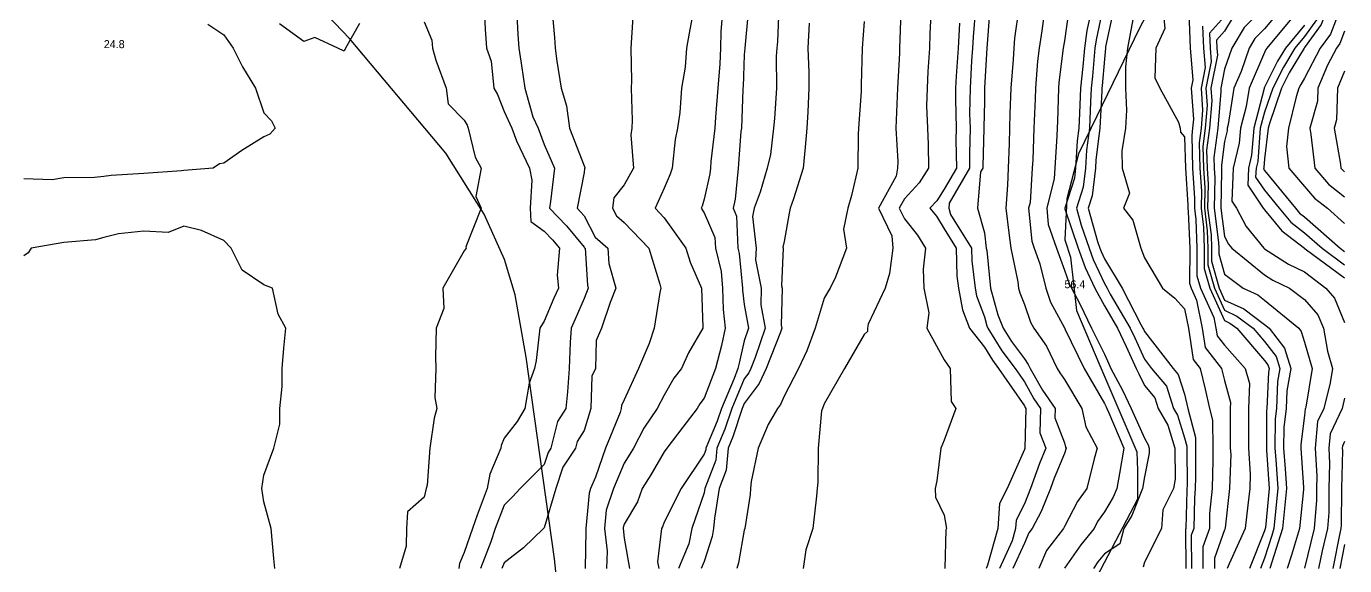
# Model space of a CAD drawing. Extents: x 0 to 335, y 0 to 561.
# Drawn here: x 170.3 to 335, y 130.3 to 197.7 of the extents above; entities that cross this region are included whole.
import ezdxf

# ---------------------------------------------------------------- set-up
doc = ezdxf.new("R2010")
doc.units = 0
for name, color, linetype in [('CONTOURS_MAJEURES', 3, 'CONTINUOUS'), ('CONTOURS_MINEURES', 8, 'CONTINUOUS'), ('PARCELLE', 4, 'CONTINUOUS'), ('POINTS_COTES', 7, 'CONTINUOUS')]:
    doc.layers.add(name, color=color, linetype=linetype)

msp = doc.modelspace()

# ---------------------------------------------------------------- linework, layer by layer
at = {"layer": 'CONTOURS_MAJEURES'}
for points in [[(231.564, 199.996), (231.704, 196.705), (231.855, 194.999), (232.184, 192.813), (232.586, 190.003), (233.578, 186.417), (234.246, 184.995), (234.999, 182.979), (236.297, 179.999), (235.818, 175.821), (235.659, 175.003), (237.807, 172.806), (240.002, 170.15), (240.055, 170.048), (240.116, 169.995), (240.405, 165.402), (240.516, 164.999), (240.002, 163.706), (238.869, 161.133), (238.384, 160.002), (238.238, 158.237), (238.111, 154.995), (237.926, 152.071), (237.724, 149.998), (236.658, 148.341), (235.832, 145.002), (235.499, 144.501), (234.999, 142.984), (232.012, 139.994), (231.051, 138.941), (229.996, 137.919), (228.905, 134.998), (228.331, 133.333), (227.043, 130.002)], [(264.309, 199.996), (264.151, 195.844), (264.076, 194.999), (263.979, 193.982), (264.014, 190.003), (263.778, 186.216), (263.642, 184.995), (263.275, 181.72), (262.863, 179.999), (261.985, 176.986), (261.262, 175.003), (261.032, 173.97), (261.487, 169.995), (261.429, 168.567), (262.135, 164.999), (262.081, 162.919), (262.613, 160.002), (261.361, 156.358), (260.822, 154.995), (260.569, 154.428), (260.003, 153.669), (258.456, 149.998), (257.594, 147.408), (256.599, 145.002), (256.469, 143.531), (255.088, 139.994), (255, 139.427), (253.451, 134.998), (253.087, 133.088), (251.788, 130.002)], [(288.887, 199.996), (288.582, 196.415), (288.511, 194.999), (288.408, 193.41), (288.223, 190.003), (288.154, 186.842), (288.211, 184.995), (288.125, 181.87), (288.156, 179.999), (285.622, 175.627), (285.568, 175.003), (285.789, 174.209), (288.388, 169.995), (288.418, 168.416), (288.848, 164.999), (289.037, 164.038), (289.999, 161.43), (290.302, 160.304), (290.421, 160.002), (292.195, 157.193), (293.833, 154.995), (295.002, 153.289), (296.188, 151.183), (297.018, 149.998), (296.928, 146.925), (297.66, 145.002), (296.885, 143.117), (295.778, 139.994), (295.002, 138.082), (293.969, 136.03), (293.89, 134.998), (293.468, 133.465), (291.896, 130.002)], [(304.816, 199.996), (303.953, 196.044), (303.805, 194.999), (303.502, 191.499), (303.333, 190.003), (303.278, 188.278), (303.122, 184.995), (302.764, 182.234), (302.637, 179.999), (302.353, 177.65), (301.504, 175.003), (302.104, 172.897), (303.076, 169.995), (303.588, 168.585), (304.997, 165.588), (305.351, 164.999), (305.723, 164.274), (308.227, 160.002), (308.793, 158.794), (310, 156.134), (310.888, 154.995), (312.772, 152.766), (313.642, 149.998), (314.133, 149.129), (315.003, 146.303), (315.274, 145.272), (315.274, 145.002), (315.315, 140.307), (315.306, 139.994), (315.28, 139.717), (315.179, 134.998), (315.133, 134.868), (315.147, 130.002)], [(319.996, 198.949), (318.132, 196.864), (318.213, 194.999), (318.344, 193.347), (317.681, 190.003), (317.836, 187.836), (317.591, 184.995), (317.289, 182.708), (317.369, 179.999), (317.533, 177.534), (317.479, 175.003), (317.843, 172.155), (317.925, 169.995), (317.919, 167.917), (318.739, 164.999), (319.996, 162.244), (321.529, 161.534), (323.584, 160.002), (324.999, 158.357), (326.468, 156.466), (326.921, 154.995), (326.635, 153.36), (326.506, 149.998), (326.329, 148.67), (326.298, 145.002), (326.4, 143.599), (326.648, 139.994), (326.297, 136.295), (326.161, 134.998), (325.893, 134.105), (324.999, 131.268), (324.487, 130.002)], [(331.48, 198.52), (330.002, 196.469), (328.78, 194.999), (327.359, 192.642), (326.034, 190.003), (324.999, 187.011), (324.47, 184.995), (324.148, 180.848), (323.945, 179.999), (323.89, 178.892), (324.999, 177.253), (326.842, 175.003), (328.271, 173.27), (330.002, 171.939), (332.213, 169.995), (335.005, 167.941)], [(335.005, 133), (334.397, 130.002)]]:
    msp.add_lwpolyline(points, dxfattribs=at)
at = {"layer": 'CONTOURS_MINEURES'}
for points in [[(335.005, 214.396), (334.71, 209.999), (334.488, 205.519), (334.429, 205.003), (334.069, 204.066), (332.874, 199.996), (332.066, 197.934), (330.002, 195.069), (329.943, 194.999), (328.085, 191.917), (327.124, 190.003), (325.599, 185.596), (325.456, 184.995), (324.999, 181.168), (324.914, 180.083), (324.894, 179.999), (324.889, 179.889), (324.999, 179.727), (328.867, 175.003), (329.38, 174.381), (330.002, 173.903), (334.446, 169.995), (335.005, 169.584)], [(335.005, 201.693), (334.507, 199.996), (333.239, 196.762), (331.969, 194.999), (330.002, 191.237), (329.537, 190.467), (329.304, 190.003), (328.934, 188.935), (327.995, 184.995), (327.724, 182.72), (328.049, 179.999), (330.002, 177.718), (331.261, 176.26), (332.86, 175.003), (335.005, 173.092)], [(227.519, 199.996), (227.622, 197.375), (227.818, 194.999), (228.387, 193.389), (228.717, 190.003), (229.195, 189.2), (229.996, 187.082), (230.977, 184.995), (231.559, 183.434), (233.164, 179.999), (233.484, 178.486), (233.259, 175.003), (233.358, 173.36), (234.999, 172.126), (236.052, 171.049), (236.923, 169.995), (236.643, 166.641), (236.78, 164.999), (236.236, 163.763), (234.999, 160.879), (234.477, 160.002), (234.017, 155.978), (233.818, 154.995), (233.155, 153.154), (232.606, 149.998), (231.648, 148.348), (229.996, 146.251), (229.628, 145.37), (229.577, 145.002), (228.209, 141.786), (227.889, 139.994), (226.652, 136.648), (226.036, 134.998), (225.003, 132), (224.412, 130.592), (224.347, 130.002)], [(235.949, 199.996), (236.318, 196.316), (236.394, 194.999), (236.611, 193.389), (237.149, 190.003), (237.79, 187.789), (238.156, 184.995), (240.002, 180.311), (240.09, 180.087), (240.1, 179.999), (240.056, 179.944), (240.002, 179.464), (239.133, 175.003), (239.563, 174.563), (240.002, 174.032), (241.389, 171.384), (242.975, 169.995), (243.095, 168.088), (243.942, 164.999), (243.242, 163.239), (242.162, 160.002), (241.518, 158.484), (241.423, 154.995), (240.962, 154.036), (240.839, 149.998), (240.002, 147.216), (239.135, 145.868), (238.921, 145.002), (237.352, 142.647), (236.477, 139.994), (234.999, 135.08), (234.959, 135.037), (234.919, 134.998), (232.438, 132.559), (229.996, 130.696), (229.727, 130.002)], [(253.715, 199.996), (253.142, 196.855), (252.788, 194.999), (252.609, 192.611), (252.163, 190.003), (251.959, 186.959), (251.674, 184.995), (251.393, 183.601), (250.982, 179.999), (250.754, 179.242), (249.997, 177.501), (248.861, 175.003), (249.997, 173.798), (252.726, 169.995), (253.244, 168.242), (254.648, 164.999), (254.843, 160.159), (254.817, 160.002), (253.049, 156.947), (252.145, 154.995), (251.223, 153.77), (249.997, 151.664), (249.131, 149.998), (247.46, 147.541), (246.155, 145.002), (245.729, 144.275), (245.005, 143.132), (243.665, 139.994), (242.743, 137.257), (242.532, 134.998), (242.859, 132.145), (242.812, 130.002)], [(257.322, 199.996), (257.097, 197.094), (257.028, 194.999), (256.957, 193.044), (256.688, 190.003), (256.392, 186.389), (256.337, 184.995), (255.843, 180.841), (255.776, 179.999), (255.708, 179.292), (255, 176.122), (254.741, 175.261), (254.628, 175.003), (255, 174.426), (256.341, 171.338), (256.405, 169.995), (257.105, 167.101), (257.303, 164.999), (257.356, 162.355), (257.637, 160.002), (257.152, 157.848), (256.391, 154.995), (255, 151.276), (254.451, 150.546), (254.132, 149.998), (252.339, 147.659), (250.327, 145.002), (249.997, 144.547), (248.315, 141.681), (247.247, 139.994), (246.663, 138.334), (245.005, 135.506), (244.877, 135.126), (244.865, 134.998), (245.005, 133.774), (245.679, 130.002)], [(260.48, 199.518), (260.083, 194.999), (260.003, 194.166), (259.858, 190.148), (259.845, 190.003), (259.831, 189.831), (259.64, 184.995), (259.591, 184.584), (259.226, 179.999), (258.854, 176.149), (258.598, 175.003), (259.024, 174.022), (259.216, 169.995), (259.369, 169.362), (259.78, 164.999), (259.784, 164.78), (260.003, 162.955), (260.541, 160.002), (260.003, 158.434), (259.37, 155.628), (259.202, 154.995), (258.724, 153.718), (257.157, 149.998), (256.619, 148.382), (255.22, 145.002), (255.202, 144.799), (255, 144.28), (252.119, 139.994), (249.997, 135.781), (249.793, 135.202), (249.674, 134.998), (249.176, 130.823), (249.323, 130.002)], [(279.553, 199.546), (279.407, 194.999), (279.393, 194.389), (279.159, 190.003), (278.999, 186.001), (278.945, 184.995), (279.17, 180.832), (279.166, 179.999), (278.992, 178.988), (276.78, 175.003), (278.436, 171.565), (278.551, 169.995), (278.146, 166.854), (277.595, 164.999), (275.496, 160.497), (275.414, 160.002), (275.389, 159.614), (275.001, 159.22), (272.545, 154.995), (269.998, 150.554), (269.793, 149.998), (269.671, 149.671), (269.235, 145.002), (269.199, 140.794), (269.11, 139.994), (269.047, 139.045), (268.581, 134.998), (267.679, 132.318), (267.345, 130.002)], [(283.338, 199.996), (283.174, 196.822), (283.129, 194.999), (282.939, 192.062), (282.852, 190.003), (282.781, 187.781), (282.875, 184.995), (282.967, 182.964), (283.021, 179.999), (281.839, 178.163), (280.004, 176.164), (279.359, 175.003), (280.004, 173.664), (281.629, 171.625), (282.655, 169.995), (282.37, 167.366), (282.422, 164.999), (283.061, 161.939), (282.816, 160.002), (284.996, 156.076), (285.716, 154.995), (285.842, 150.843), (286.417, 149.998), (284.996, 146.036), (284.542, 145.002), (284.052, 140.942), (283.869, 139.994), (283.887, 138.884), (284.996, 136.664), (285.262, 134.998), (285.177, 134.818), (285.049, 130.002)], [(290.627, 199.369), (290.287, 194.999), (290.035, 190.038), (290.032, 190.003), (290.031, 189.971), (289.999, 188.334), (289.928, 185.066), (289.93, 184.995), (289.798, 180.199), (289.802, 179.999), (289.53, 179.53), (289.142, 175.003), (289.999, 171.921), (290.229, 169.995), (290.291, 169.703), (290.784, 164.999), (291.676, 161.677), (292.338, 160.002), (293.37, 158.368), (295.002, 156.178), (295.49, 155.483), (295.727, 154.995), (297.266, 152.26), (298.851, 149.998), (298.816, 148.811), (300.005, 145.686), (300.133, 145.13), (300.2, 145.002), (300.005, 144.368), (298.731, 141.269), (298.279, 139.994), (297.104, 137.097), (295.979, 134.998), (295.557, 134.444), (295.002, 133.148), (293.575, 130.002)], [(294.287, 199.996), (293.763, 196.237), (293.667, 194.999), (293.596, 193.595), (293.324, 190.003), (293.167, 186.832), (293.132, 184.995), (293.083, 183.079), (292.957, 179.999), (292.877, 177.876), (292.676, 175.003), (293.057, 171.942), (293.289, 169.995), (294.185, 165.815), (294.27, 164.999), (294.425, 164.422), (295.002, 162.961), (295.765, 160.764), (296.181, 160.002), (297.759, 157.754), (299.096, 154.995), (299.423, 154.413), (300.005, 153.582), (302.163, 149.998), (302.693, 147.692), (304.1, 145.002), (303.7, 143.701), (302.8, 139.994), (301.644, 138.354), (300.005, 135.217), (299.888, 134.998), (297.775, 132.228), (296.823, 130.002)], [(297.535, 199.996), (297.188, 197.182), (296.831, 194.999), (296.625, 193.378), (296.403, 190.003), (296.357, 188.647), (296.199, 184.995), (296.051, 181.046), (295.983, 179.999), (295.706, 175.706), (295.532, 175.003), (295.91, 170.904), (296.222, 169.995), (296.942, 168.058), (297.664, 164.999), (298.267, 163.262), (300.005, 160.073), (300.039, 160.002), (300.072, 159.935), (302.484, 154.995), (304.997, 150.593), (305.203, 150.204), (305.301, 149.998), (305.544, 149.452), (307.428, 145.002), (306.864, 141.863), (306.553, 139.994), (306.11, 138.883), (304.997, 137.057), (304.147, 135.85), (303.702, 134.998), (302.066, 132.936), (300.005, 130.027)], [(300.51, 199.49), (300.005, 195.924), (299.854, 194.999), (299.308, 190.699), (299.262, 190.003), (299.121, 185.881), (299.082, 184.995), (299.047, 184.038), (298.786, 179.999), (298.702, 178.697), (297.785, 175.003), (297.973, 172.969), (298.994, 169.995), (300.005, 167.273), (300.611, 165.605), (300.896, 164.999), (301.945, 163.057), (303.389, 160.002), (304.997, 156.754), (305.558, 155.556), (305.813, 154.995), (307.258, 152.255), (308.333, 149.998), (310, 146.26), (310.454, 145.455), (310.594, 145.002), (310.601, 144.4), (310, 141.439), (309.76, 139.994), (308.405, 136.591), (307.434, 134.998), (306.923, 133.075), (304.997, 131.827), (304.19, 130.81), (303.618, 130.002)], [(303.417, 199.996), (302.805, 197.193), (302.495, 194.999), (302.296, 192.706), (301.991, 190.003), (301.891, 186.887), (301.801, 184.995), (301.595, 183.404), (301.402, 179.999), (301.25, 178.753), (300.049, 175.003), (300.066, 174.941), (301.723, 169.995), (302.596, 167.591), (303.815, 164.999), (304.997, 162.811), (306.644, 160.002), (307.715, 157.714), (308.95, 154.995), (309.312, 154.307), (310, 152.863), (311.313, 151.309), (311.726, 149.998), (312.907, 147.904), (313.801, 145.002), (313.85, 141.149), (313.616, 139.994), (312.312, 137.307), (312.135, 134.998), (310, 130.765), (309.84, 130.162)], [(306.171, 199.996), (305.151, 195.153), (305.121, 194.999), (304.997, 193.637), (304.708, 190.292), (304.675, 190.003), (304.665, 189.669), (304.443, 184.995), (303.934, 181.064), (303.873, 179.999), (303.455, 176.547), (302.96, 175.003), (304.142, 170.853), (304.429, 169.995), (304.581, 169.578), (304.997, 168.692), (307.211, 164.999), (309.542, 160.46), (309.81, 160.002), (309.871, 159.873), (310, 159.588), (313.578, 154.995), (314.23, 154.223), (315.003, 151.765), (315.399, 149.998), (316.354, 146.354), (316.357, 145.002), (316.388, 141.384), (316.351, 139.994), (316.235, 138.762), (316.154, 134.998), (315.853, 134.147), (315.865, 130.002)], [(312.276, 199.996), (312.535, 197.465), (311.403, 194.999), (311.308, 191.309), (311.906, 190.003), (314.258, 185.741), (314.465, 184.995), (314.51, 184.503), (315.003, 183.935), (315.12, 179.999), (315.425, 175.424), (315.416, 175.003), (315.477, 174.528), (315.65, 169.995), (315.638, 165.633), (315.816, 164.999), (316.499, 163.502), (317.213, 160.002), (317.581, 157.58), (319.623, 154.995), (319.996, 153.457), (320.743, 150.744), (320.715, 149.998), (320.725, 145.73), (320.718, 145.002), (320.775, 144.222), (320.637, 139.994), (320.081, 135.083), (320.071, 134.998), (319.996, 134.832), (318.735, 131.263), (318.739, 130.002)], [(315.532, 199.466), (315.725, 194.999), (316.04, 191.04), (315.834, 190.003), (316.112, 186.107), (316.017, 184.995), (315.898, 184.1), (316.02, 179.999), (316.268, 176.268), (316.241, 175.003), (316.423, 173.579), (316.56, 169.995), (316.55, 166.547), (316.985, 164.999), (318.651, 161.348), (318.925, 160.002), (319.067, 159.071), (319.996, 157.895), (322.595, 154.995), (323.114, 153.112), (323, 149.998), (323.004, 148.007), (322.977, 145.002), (323.209, 141.785), (323.151, 139.994), (322.915, 137.914), (322.592, 134.998), (320.575, 130.58), (320.341, 130.002)], [(324.81, 199.996), (322.436, 197.559), (320.92, 194.999), (319.996, 192.361), (319.528, 190.003), (319.559, 189.565), (319.166, 184.995), (318.679, 181.316), (318.718, 179.999), (318.798, 178.8), (318.717, 175.003), (319.262, 170.731), (319.29, 169.995), (319.288, 169.287), (319.996, 166.768), (322.345, 164.999), (324.158, 164.159), (324.999, 163.532), (329.279, 160.002), (329.595, 159.595), (330.002, 158.274), (330.941, 154.995), (330.153, 150.15), (330.116, 149.998), (330.079, 149.921), (330.002, 149.09), (329.523, 145.48), (329.519, 145.002), (329.874, 140.122), (329.883, 139.994), (329.871, 139.864), (329.362, 134.998), (328.353, 131.648), (327.834, 130.002)], [(327.143, 199.996), (324.999, 197.421), (323.803, 196.194), (323.095, 194.999), (322.07, 192.075), (321.168, 190.003), (320.466, 185.466), (320.342, 184.995), (320.317, 184.674), (319.996, 183.33), (319.606, 180.389), (319.618, 179.999), (319.641, 179.644), (319.542, 175.003), (319.996, 171.449), (320.492, 170.491), (320.896, 169.995), (324.999, 166.68), (326.029, 166.028), (328.133, 164.999), (330.002, 163.609), (331.673, 161.671), (332.364, 160.002), (332.868, 157.133), (333.481, 154.995), (333.185, 153.178), (332.406, 149.998), (331.631, 148.372), (331.316, 145.002), (331.517, 141.511), (331.477, 139.994), (331.472, 138.526), (331.181, 134.998), (330.002, 130.037)], [(329.448, 199.996), (326.712, 196.71), (325.29, 194.999), (325.18, 194.818), (324.999, 194.456), (323.06, 190.003), (322.704, 187.706), (321.994, 184.995), (321.85, 183.144), (321.097, 179.999), (320.894, 175.9), (321.502, 175.003), (322.696, 172.697), (324.899, 169.995), (324.999, 169.914), (328.01, 168.006), (330.002, 167.033), (332.667, 164.999), (333.749, 163.744), (335.005, 160.711)], [(192.999, 197.997), (194.996, 196.665), (196.163, 194.999), (197.331, 192.668), (198.946, 190.003), (199.999, 186.921), (200.926, 185.923), (201.389, 184.995), (200.735, 184.261), (199.999, 183.909), (197.22, 182.22), (194.996, 180.644), (194.441, 180.554), (193.665, 179.999), (190.004, 179.713), (189.691, 179.687), (185.001, 179.319), (180.914, 179.084), (179.998, 178.983), (178.848, 178.851), (174.995, 178.803), (173.542, 178.545), (170.003, 178.654)], [(211.925, 198.074), (210.205, 194.999), (210.005, 194.629), (209.235, 194.999), (206.344, 196.34), (205.002, 195.832), (201.945, 198.053)], [(220, 198.297), (220.977, 195.975), (221.045, 194.999), (221.488, 193.514), (222.761, 190.003), (223.032, 188.03), (225.003, 186.017), (225.384, 185.378), (225.529, 184.995), (226.384, 181.381), (227.152, 179.999), (226.476, 176.477), (227.143, 175.003), (225.203, 170.195), (225.281, 169.995), (225.14, 169.858), (225.003, 169.673), (222.365, 164.999), (222.458, 162.457), (221.523, 160.002), (221.446, 156.441), (221.478, 154.995), (221.354, 151.35), (221.599, 149.998), (221.251, 148.749), (220.742, 145.002), (220.401, 140.395), (220.284, 139.994), (220, 138.884), (217.94, 137.055), (217.812, 134.998), (217.765, 132.766), (216.939, 130.002)], [(246.07, 198.93), (245.819, 194.999), (245.934, 190.933), (245.869, 190.003), (246.021, 186.015), (245.957, 184.995), (245.849, 184.15), (246.182, 179.999), (245.005, 177.934), (243.708, 176.297), (243.561, 175.003), (244.057, 174.054), (245.005, 173.225), (248.086, 169.995), (249.477, 165.519), (249.59, 164.999), (249.462, 164.463), (248.741, 160.002), (248.108, 158.108), (246.789, 154.995), (245.005, 151.077), (244.654, 150.349), (244.643, 149.998), (244.488, 149.482), (242.673, 145.002), (241.42, 141.415), (240.814, 139.994), (240.61, 139.387), (240.2, 134.998), (240.225, 134.775), (240.123, 130.002)], [(268.127, 198.127), (267.958, 194.999), (268.052, 191.946), (268.068, 190.003), (267.951, 187.044), (267.837, 184.995), (267.607, 182.608), (267.356, 179.999), (266.158, 176.164), (265.753, 175.003), (265.609, 174.388), (264.995, 170.83), (264.843, 170.148), (264.86, 169.995), (264.671, 165.323), (264.735, 164.999), (264.615, 160.383), (264.684, 160.002), (264.521, 159.527), (262.728, 154.995), (261.886, 153.11), (260.003, 150.584), (259.756, 149.998), (258.569, 146.434), (257.977, 145.002), (257.736, 142.264), (256.849, 139.994), (256.271, 136.268), (256.178, 134.998), (256.004, 133.996), (255, 130.879), (254.63, 130.002)], [(275.001, 198.33), (274.743, 194.999), (274.594, 190.409), (274.604, 190.003), (274.592, 189.593), (274.27, 184.995), (274.214, 184.21), (274.188, 179.999), (273.418, 176.583), (272.933, 175.003), (272.394, 172.394), (272.767, 169.995), (271.405, 166.404), (270.748, 164.999), (270.431, 164.566), (269.998, 163.75), (268.868, 160.002), (267.808, 157.186), (266.796, 154.995), (264.995, 151.536), (264.521, 150.473), (264.167, 149.998), (262.976, 147.977), (261.732, 145.002), (260.869, 140.864), (260.791, 139.994), (260.752, 139.245), (260.085, 134.998), (260.003, 134.776), (259.295, 130.708), (259.067, 130.002)], [(286.874, 198.12), (286.718, 194.999), (286.491, 191.496), (286.41, 190.003), (286.38, 188.618), (286.492, 184.995), (286.452, 183.542), (286.51, 179.999), (284.996, 177.387), (284.062, 175.937), (283.204, 175.003), (284, 174.003), (284.996, 172.422), (286.493, 169.995), (286.558, 166.559), (286.755, 164.999), (287.288, 162.291), (288.132, 160.002), (289.999, 157.635), (291.021, 156.017), (291.783, 154.995), (295.002, 150.298), (295.11, 150.106), (295.185, 149.998), (295.04, 145.04), (295.054, 145.002), (295.039, 144.965), (295.002, 144.861), (292.858, 139.994), (291.901, 138.095), (291.667, 134.998), (290.398, 130.4), (290.217, 130.002)], [(308.566, 198.563), (307.862, 194.999), (307.65, 192.651), (307.618, 190.003), (307.766, 187.231), (307.632, 184.995), (307.17, 182.169), (307.223, 179.999), (308.114, 176.887), (307.38, 175.003), (308.526, 173.527), (309.54, 169.995), (310, 168.784), (312.254, 164.999), (313.778, 163.775), (315.003, 162.437), (315.5, 160.002), (316.095, 156.09), (316.96, 154.995), (317.587, 152.409), (318.127, 149.998), (318.515, 148.517), (318.523, 145.002), (318.536, 143.537), (318.439, 139.994), (318.144, 136.851), (318.104, 134.998), (317.294, 132.705), (317.302, 130.002)], [(317.266, 197.732), (317.383, 194.999), (317.576, 192.578), (317.066, 190.003), (317.261, 187.26), (317.066, 184.995), (316.825, 183.172), (316.919, 179.999), (317.112, 177.112), (317.066, 175.003), (317.369, 172.629), (317.47, 169.995), (317.463, 167.46), (318.154, 164.999), (319.996, 160.963), (320.653, 160.658), (321.533, 160.002), (324.999, 155.972), (325.426, 155.422), (325.558, 154.995), (325.475, 154.519), (325.3, 149.998), (325.265, 149.733), (325.224, 145.002), (325.242, 144.759), (325.57, 139.994), (325.106, 135.105), (325.095, 134.998), (325.072, 134.924), (324.999, 134.69), (323.105, 130.002)], [(321.069, 198.924), (319.996, 197.112), (318.999, 195.997), (319.042, 194.999), (319.112, 194.115), (318.297, 190.003), (318.41, 188.412), (318.116, 184.995), (317.752, 182.244), (317.819, 179.999), (317.955, 177.956), (317.891, 175.003), (318.316, 171.68), (318.38, 169.995), (318.376, 168.374), (319.323, 164.999), (319.996, 163.525), (322.405, 162.409), (324.999, 160.476), (325.573, 160.002), (327.511, 157.509), (328.284, 154.995), (327.796, 152.201), (327.711, 149.998), (327.394, 147.606), (327.371, 145.002), (327.558, 142.44), (327.727, 139.994), (327.488, 137.484), (327.228, 134.998), (326.713, 133.286), (325.678, 130.002)], [(330.002, 197.868), (327.616, 194.999), (326.632, 193.368), (324.999, 190.111), (324.951, 190.003), (324.943, 189.947), (323.645, 184.995), (323.382, 181.613), (322.996, 179.999), (322.892, 177.895), (324.848, 175.003), (324.899, 174.903), (324.999, 174.782), (327.162, 172.16), (329.976, 169.995), (329.992, 169.985), (330.002, 169.98), (330.064, 169.933), (335.005, 166.297)], [(335.005, 197.102), (334.412, 195.591), (333.986, 194.999), (332.873, 192.87), (331.665, 190.003), (331.61, 188.393), (330.64, 184.995), (330.78, 184.218), (331.289, 179.999), (333.01, 178.007), (335.005, 176.439)], [(335.005, 192.123), (334.112, 190.003), (333.976, 186.025), (333.682, 184.995), (334.486, 180.517), (334.548, 179.999), (334.76, 179.754), (335.005, 179.562)], [(201.364, 130.002), (201.25, 131.251), (200.909, 134.998), (199.999, 138.329), (199.721, 139.994), (199.999, 141.664), (201.25, 145.002), (202, 148), (202, 149.998), (202.273, 152.724), (202.273, 154.995), (202.501, 157.498), (202.728, 160.002), (201.765, 161.766), (201.071, 164.999), (199.999, 165.439), (197.278, 167.278), (195.918, 169.995), (194.996, 170.969), (192.212, 172.21), (190.004, 172.737), (188.02, 171.981), (185.001, 172.129), (181.817, 171.816), (179.998, 171.33), (178.956, 171.038), (174.995, 170.726), (170.939, 169.995), (170.557, 169.44), (170.003, 169.058)], [(335.005, 151.259), (334.696, 149.998), (333.182, 146.822), (333.012, 145.002), (333.12, 143.116), (333.038, 139.994), (333.028, 136.972), (332.865, 134.998), (332.199, 132.197), (331.754, 130.002)], [(335.005, 145.843), (334.733, 145.273), (334.708, 145.002), (334.724, 144.721), (334.599, 139.994), (334.584, 135.418), (334.55, 134.998), (334.408, 134.402), (333.516, 130.002)]]:
    msp.add_lwpolyline(points, dxfattribs=at)
at = {"layer": 'PARCELLE'}
for points in [[(243.517, 62.912), (236.307, 131.181), (232.764, 156.394), (231.389, 164.187), (230.055, 168.575), (227.532, 174.249), (222.705, 181.86), (210.696, 196.184), (181.94, 226.279)], [(314.813, 207.761), (309.381, 197.486), (304.042, 186.511), (301.744, 181.814), (300.288, 176.152), (300.036, 171.06), (300.758, 168.865), (301.514, 162.216), (304.407, 155.33), (309.037, 144.583), (309.118, 142.234), (309.119, 138.668), (302.659, 126.333)]]:
    msp.add_lwpolyline(points, dxfattribs=at)

# ---------------------------------------------------------------- texts
at = {"layer": 'POINTS_COTES'}
for s, p in [('24.8', (179.998, 194.999)), ('56.4', (300.005, 164.999))]:
    msp.add_text(s, height=1, dxfattribs=at).set_placement(p)

doc.saveas('drawing.dxf')
